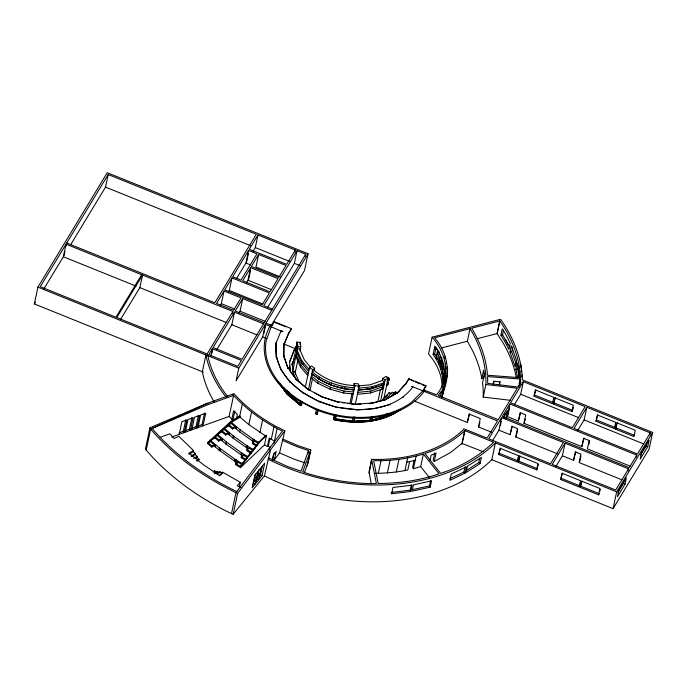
<?xml version="1.0" encoding="UTF-8"?>
<svg xmlns="http://www.w3.org/2000/svg" width="687" height="687" viewBox="0 0 687 687"><rect width="100%" height="100%" fill="white"/><g stroke="black" fill="none" stroke-linecap="round" stroke-linejoin="round"><path stroke-width="1.03" d="M336.055 415.06L335.187 419.482L352.199 421.784L370.327 420.985L386.695 416.786L400.135 409.873C380.701 423.106 355.883 424.291 333.47 419.534L334.397 415.197M336.02 415.566L335.187 419.482L333.564 419.113L352.199 421.784L352.233 421.346L335.222 418.984M444.214 388.919L441.81 397.412M444.695 380.701L444.678 375.909L443.304 384.428M444.609 385.416L444.171 389.555C450.526 372.002 447.237 351.684 434.57 337.806L470.063 328.635A168.847 120.01 12 0 1 485.898 384.488L483.227 397.086L510.415 400.306M203.378 372.156L34.35 303.946L37.922 287.149L107.224 172.703L308.068 253.761L304.496 270.558L271.228 325.492M43.633 289.33L63.35 256.766L66.029 244.168L141.685 274.697L115.948 317.214L40.284 286.677L66.029 244.168M64.054 255.607L64.947 251.408M66.064 246.152L66.733 243.009L108.203 174.524L256.32 234.301L214.859 302.778L66.733 243.009M70.692 244.649L105.523 187.13L108.203 174.524M120.672 319.292L139.847 287.63L142.527 275.032L232.841 311.486L232.404 313.581M149.946 427.803L145.489 448.8L146.194 450.088A233.46 165.936 12 0 0 231.502 513.618L233.176 514.297L264.418 475.876L270.635 449.616L284.83 430.809L274.972 425.837A142.844 101.539 12 0 1 235.048 394.819L234.104 393.668L207.526 403.243L149.946 427.803L150.651 429.092A233.46 165.936 12 0 0 235.967 492.622L237.642 493.292L270.635 449.616L268.96 448.937L235.967 492.622L231.502 513.618M146.194 450.088L150.651 429.092L207.526 403.243L208.513 404.437L233.589 395.437C247.397 410.302 264.143 422.333 282.426 431.101L268.96 448.937M179.187 434.364L181.866 421.766L186.958 419.937L184.288 432.535L183.317 431.333L185.773 419.783M185.301 432.166L187.98 419.568L193.073 417.739L190.402 430.337L189.432 429.135L191.888 417.584M227.723 396.511L225.757 394.123A142.844 101.539 12 0 1 207.706 354.939L205.911 354.947L202.339 371.744A144.682 102.835 12 0 0 214.181 401.843M191.828 429.83L194.498 417.232L199.599 415.403L196.92 428.001L195.95 426.799L198.406 415.249M193.579 450.629L189.14 453.137L188.916 454.184L193.356 451.677L193.579 450.629L178.835 436.297L174.069 438.495L169.887 433.823L160.183 437.31M220.269 305.414L221.343 303.645L224.022 291.048L241.06 297.918L233.546 310.326L216.508 303.448L224.022 291.048M210.815 356.072L212.377 348.721L241.386 360.426L237.788 366.377L208.771 354.672L212.377 348.721M211.733 353.874L212.626 349.674M197.942 427.632L200.613 415.034L205.714 413.205L203.034 425.803L202.064 424.6L197.822 426.12M228.273 292.198L229.312 290.481L231.991 277.883L269.356 292.963L262.082 304.985L224.718 289.905L231.991 277.883M191.621 456.563L195.177 454.554L195.4 453.497L193.356 451.677M204.528 413.05L202.072 424.6L203.034 425.803M195.263 458.409L196.997 457.422L197.221 456.374L195.177 454.554M196.997 457.422L199.041 459.251L198.818 460.299L197.117 461.26M216.989 349.279L231.845 324.753L234.516 312.156L263.533 323.869M236.594 278.458L245.929 263.035L248.608 250.437L256.964 253.812L241.034 280.116L232.687 276.741L248.608 250.437M246.633 261.876L248.419 253.477M209.973 441.183L214.198 444.747L213.975 445.803L211.819 447.108L207.594 443.544L207.817 442.488L209.973 441.183L210.196 440.127L211.227 440.118M238.973 312.98L240.046 311.211L242.717 298.613L271.734 310.318M211.819 447.108L212.043 446.061L214.198 444.747M246.384 282.846L247.981 280.219L250.661 267.621L278.02 278.656L270.051 291.82L242.691 280.777L250.661 267.621M248.677 279.077L250.463 270.678M253.134 251.15L255.298 247.569L257.977 234.971L295.341 250.051L294.895 252.146M240.201 416.305L231.571 421.543L208.238 442.849L210.402 441.535L210.626 440.487L214.937 437.868L215.16 436.812L217.324 435.506L217.547 434.45L221.858 431.831L222.081 430.783L224.245 429.469L224.469 428.422L228.788 425.794L229.003 424.746L231.167 423.432L231.39 422.385L240.021 417.146L239.78 415.944L242.279 404.188M215.16 446.799L215.606 444.695M214.937 437.868L218.741 441.08L218.964 440.024L221.12 438.718L217.324 435.506M258.63 254.456L251.356 266.47L278.716 277.514L285.99 265.5L258.63 254.456L255.95 267.054L280.382 276.913M218.741 441.08L220.896 439.766L221.12 438.718M214.413 471.832L214.636 470.784L217.092 472.304L215.718 473.566M241.42 465.202L240.278 466.293L259.136 441.793L265.981 435.275L266.479 435.575L264.512 444.815L240.553 467.641L235.538 464.618L237.247 462.986L219.007 450.054L219.454 447.958L210.196 440.127M219.308 450.303L219.454 447.958M219.72 450.62L219.754 448.199M220.038 450.861L220.166 448.525M222.081 440.762L222.528 438.667M236.088 380.804L238.767 368.198L308.068 253.761M217.092 472.304L217.315 471.256L219.771 472.785L219.995 471.737L222.451 473.257L219.642 475.825M234.799 411.127L233.237 418.477L231.828 419.156L229.123 416.434L233.589 395.437L232.592 394.235M221.858 431.831L225.662 435.043L225.886 433.995L228.041 432.681L224.245 429.469M225.662 435.043L227.818 433.729L228.041 432.681M247.002 458.212L245.637 460.35L241.146 457.645L242.855 456.013L225.929 444.025L226.375 441.921L217.547 434.45M226.341 444.343L226.375 441.921M231.828 419.156L233.614 410.757L237.393 414.562L236.5 418.769M229.003 434.734L229.449 432.63M222.451 473.257L222.674 472.209L240.321 482.283L239.428 486.482M228.788 425.794L232.584 429.014L232.807 427.958L234.963 426.653L231.167 423.432M232.584 429.014L234.739 427.7L234.963 426.653M248.436 449.023L232.85 437.988L233.297 435.884L224.469 428.422M233.468 438.469L233.915 436.374L233.297 435.884M235.924 428.697L236.371 426.601M254.018 442.033L239.772 431.951L240.218 429.856L231.39 422.385M234.679 461.372L235.126 459.277L220.484 448.766M235.031 461.621L235.126 459.277M235.512 461.93L235.959 459.835L235.478 459.517M235.881 462.162L235.959 459.835M235.538 464.618L235.761 463.57L237.47 461.939L241.987 464.661L242.21 463.613L244.168 461.75M236.44 380.212L262.674 336.896L265.354 324.298L282.795 331.787M263.817 333.65L265.603 325.252M237.247 462.986L237.47 461.939L235.761 463.57L240.776 466.593L240.553 467.641M240.982 454.854L241.429 452.759L226.787 442.248M241.463 455.172L241.91 453.077L241.429 452.759M241.146 457.645L241.369 456.597L243.078 454.966L247.569 457.671M263.516 438.289L265.8 436.116L248.857 424.609L251.536 412.011M242.855 456.013L243.078 454.966M270.257 324.848L271.812 325.93L274.207 321.696L291.46 328.661L288.368 334.037L288.677 333.195L283.688 345.286L288.583 333.616M242.691 463.15L243.189 463.45L242.485 464.962L240.776 466.593L259.626 442.093L266.479 435.575M246.315 447.709L246.762 445.605L233.915 436.374M247.045 448.182L247.492 446.078L246.762 445.605M233.176 514.297L237.642 493.292M249.948 453.729L253.151 450.681L248.66 447.967L246.942 449.599L246.727 450.655L251.219 453.36L247.526 456.872L247.913 456.366M252.618 441.191L253.065 439.087L240.218 429.856M254.465 439.929L252.301 443.656L256.792 446.37M276.054 343.045L281.172 330.645L282.881 331.366M267.75 307.278L294.362 263.327L297.033 250.729L305.698 254.224L305.251 256.328M259.918 432.57L262.589 419.972M276.105 356.802L276.148 342.624C271.983 377.232 307.278 400.281 336.991 407.168C363.303 412.629 395.609 409.856 412.999 386.85L497.491 420.951L487.083 438.143L463.871 428.774L463.184 429.916A127.653 90.736 12 0 1 371.676 459.337L368.996 471.935L371.229 483.648M252.361 484.859L253.52 483.442L255.53 473.987M254.319 481.681L255.212 477.482M255.1 484.232L257.78 471.626L254.886 475.181L252.215 487.779L255.1 484.232L253.52 483.442M265.8 436.116L265.981 435.275M255.83 480.599L256.99 479.174L258.999 469.728M257.788 477.413L258.681 473.214M280.957 370.053L276.191 356.381M258.57 479.964L261.249 467.366L258.449 470.801L255.77 483.408L258.57 479.964L256.99 479.174M259.3 476.331L260.459 474.915L262.46 465.46M264.512 444.815L267.398 446.55L269.184 438.151L274.465 441.028M262.039 475.696L264.718 463.098L261.824 466.653L259.145 479.251L262.039 475.696L260.459 474.915M269.982 438.229L268.419 445.571L267.398 446.55M271.271 439.414L273.95 426.816M274.019 443.132L277.144 428.43M283.688 343.947L294.843 348.455L289.631 362.143M299.875 350.705L300.734 346.669L300.399 342.324L296.612 342.169L296.578 346.282M294.216 358.554L291.941 364.823L293.495 361.053M272.318 460.204L273.435 454.957L276.174 451.333L274.388 459.732L272.713 459.053L274.053 452.75M292.473 365.587L297.428 342.281L297.832 346.918L292.542 371.787L295.444 371.53L295.608 373.711L299.446 382.496M302.289 402.599L301.018 405.545L299.626 404.78L286.719 393.677L287.432 390.319M288.222 392.363L287.81 394.321L301.009 405.236L286.805 393.256L279.652 383.449M290.309 382.565L281.052 369.64M282.718 387.511L287.81 394.321L288.729 392.054M299.566 403.295L288.523 393.883L288.944 391.925M307.793 375.617L300.451 366.815L296.277 357.48L296.492 353.221M310.507 367.313L304.281 359.739L300.451 350.945L300.288 348.773L297.385 349.022L297.179 353.238L301.353 362.573L308.695 371.375M299.953 344.427L300.399 342.324M295.187 372.749L297.875 360.1M274.388 459.732L279.549 452.896L284.83 430.809M295.487 378.786L308.24 389.538M296.415 379.774L287.561 367.09L287.87 368.052M300.451 366.815L300.863 364.874L296.69 355.54M297.583 351.34L301.756 360.675L301.353 362.573L303.688 364.471M299.626 404.78L300.545 400.435M300.562 402.135L300.142 404.093L288.308 394.02M301.009 405.236L301.842 401.32M303.508 393.479L290.395 382.144M305.44 386.669L309.536 367.382L311.58 365.973L314.698 368.369L314.251 370.465L312.233 371.865C323.998 381.697 339.258 387.004 354.492 387.76L353.702 385.544L354.149 383.44L358.382 383.853L359.164 386.051L355.282 404.334M307.055 388.739L322.735 397.232M308.36 390.053L312.679 369.761L314.698 368.369M310.077 390.113L312.508 378.683M353.187 393.9L343.629 393.007L330.129 389.246L317.892 383.286L318.304 381.354L311.34 376.064L313.358 374.664C324.324 383.896 338.571 388.928 352.809 389.744L353.599 391.959L344.041 391.075L330.541 387.305L318.304 381.354M352.173 389.04L354.088 389.658L344.531 388.773L331.031 385.003L318.794 379.044L319.197 377.154M318.253 409.984L317.076 414.235L315.599 413.565L316.432 409.538M307.913 453.721L308.583 450.569L297.102 446.696L282.22 440.298M317.935 410.182L317.076 414.235L315.573 413.6L316.509 412.569M319.661 402.058L303.594 393.058M321.361 396.648L338.914 402.324L322.091 396.888L314.895 392.99M307.183 465.846L310.782 449.925L297.746 445.537L283.044 439.208M310.782 449.925L308.102 462.523L304.384 472.604M330.129 389.246L330.541 387.305M331.435 383.106L331.031 385.003L329.365 383.81M400.135 409.873L400.804 409.521C381.551 423.012 356.725 424.334 334.311 419.774L333.487 419.508L334.646 415.283M337.686 407.726L319.756 401.637M343.629 393.007L344.041 391.075M344.934 386.875L344.531 388.773L340.881 387.107M349.975 403.106L351.959 393.754M351.057 403.947L354.939 385.665L354.149 383.44M354.123 404.377L371.865 403.037L368.988 403.595M355.651 404.445L337.523 401.569L338.193 402.084M352.113 422.204L353.247 416.88M354.896 416.949L353.857 421.852L354.337 418.4M356.355 410.087L374.484 408.567L390.56 404.471M357.412 394.286L370.456 392.99L370.868 391.058L383.75 386.326L382.247 385.209M383.475 400.315L388.215 378.013L385.75 376.519L382.831 378.348L382.384 380.443L384.634 382.127L383.071 383.131L371.761 386.858L371.358 388.748L358.313 390.053M370.362 417.705L370.138 420.324L364.986 420.573M370.138 420.324L370.551 418.366M400.22 409.469L386.695 416.803L370.327 420.985L370.825 417.602M370.233 421.406L371.16 417.069M371.993 418.297L372.414 416.339M372.732 416.82L371.804 420.607M377.996 401.131L380.418 389.701M370.456 392.99L381.766 389.263L382.178 387.331M367.098 388.473L371.358 388.748L382.668 385.021L383.071 383.131M380.555 401.32L385.081 380.023L388.215 378.013M369.168 473.257L371.676 459.337M386.961 381.689L388.602 382.693L388.189 384.626L386.463 386.249M387.03 376.991L389.495 378.494L389.091 380.392L387.365 382.006M386.171 399.439L370.293 403.681L384.66 399.843M388.945 393.814L389.203 392.595L391.994 393.72M386.695 416.786L387.047 413.428M386.609 417.207L387.322 413.849M388.679 413.316L388.052 416.262L387.58 415.841L394.57 411.985M397.275 392.62L395.411 391.865L395.111 393.299L392.32 392.165L385.51 399.576M375.179 473.3L378.331 473.317L381.01 460.719C395.343 460.359 409.667 458.306 423.364 454.013L439.079 473.85C419.551 480.557 398.761 483.382 378.151 483.476L373.642 460.668L381.01 460.719M397.867 392.672L406.18 383.269L396.82 393.479L397.258 393.016M402.728 397.67L403.475 396.923M378.331 473.317L387.382 472.888L390.061 460.29M264.418 475.876L264.392 475.868A173.948 123.643 12 0 0 491.832 459.723L613.087 508.655L649.078 449.221L652.65 432.424L522.378 379.851C521.854 357.953 513.129 336.982 500.591 319.283L432.114 337.188A76.102 54.093 12 0 1 436.623 394.819L423.621 390.001L426.017 385.785L408.774 378.829L413.334 381.105M411.212 386.523L412.999 386.85M387.382 472.888L396.279 471.978L398.949 459.38M391.659 493.755L392.998 487.461L412.054 485.185L410.714 491.48L391.659 493.755L391.126 492.45L410.182 490.174L411.298 484.919M432.114 337.188L428.542 353.985A76.102 54.093 12 0 1 442.033 387.511M396.279 471.978L404.961 470.578L407.64 457.98M415.24 460.29L409.615 461.544L407.829 469.942L404.961 470.578M433.119 354.415L434.905 346.016L437.645 350.207L435.859 358.605L433.119 354.415L434.691 353.925L436.03 347.622M414.167 460.092L412.604 467.443L413.454 468.689L416.133 456.091M438.04 350.808L440.273 355.11L438.486 363.509L436.254 359.207L438.04 350.808L439.345 352.13M439.242 352.534L437.902 358.837L439.259 361.456M438.804 364.136L440.59 355.737L442.299 360.117L440.513 368.515L438.804 364.136L440.522 363.878L441.861 357.583M440.839 360.048L440.169 363.2L441.561 366.549M440.762 369.151L442.548 360.752L443.716 365.175L441.93 373.573L440.762 369.151L442.522 369.022L443.639 363.767M429.203 477.362L420.684 466.61L423.364 454.013M443.141 364.127L442.522 369.022M444.755 358.52L445.202 356.416M442.102 374.217L443.888 365.819L444.515 370.241L442.729 378.64L442.102 374.217L443.896 374.2M444.601 370.886L444.669 375.274L442.883 383.672L442.814 379.284L444.79 370.001M446.129 363.706L446.576 361.602M440.169 396.536C442.6 386.687 449.049 377.558 447.306 366.789L446.859 368.893M442.892 384.308L444.678 375.909M441.518 397.223L443.75 386.721M446.971 373.986L447.34 369.366M442.917 394.544L446.524 376.081L446.121 377.962M430.019 460.427L431.135 455.18L436.039 453.051L434.253 461.449L433.179 460.281L434.742 452.931M430.251 487.135L431.599 480.814L413.419 484.867L412.071 491.188L430.251 487.135L429.512 485.864L430.663 480.445M484.747 373.316L483.631 378.563L481.802 378.339A168.89 120.045 12 0 0 472.381 350.31L467.383 341.233L470.063 328.635M434.253 461.449L450.354 452.647L461.99 443.424L464.67 430.826M462.007 444.266L464.91 430.612L493.678 442.23C478.581 456.383 460.324 467.134 440.573 473.343L424.935 453.514C439.62 448.697 453.549 441.183 464.91 430.612M414.235 401.028L467.315 422.453L469.101 414.055L480.256 418.555L478.47 426.953L491.935 432.381M469.642 413.84L467.315 422.453M481.836 378.528L483.614 370.13L484.301 374.552L482.514 382.951A168.89 120.045 12 0 1 483.227 397.086M449.753 478.719L463.94 472.003L465.056 466.756M465.065 473.145L466.404 466.851L451.265 474.013L449.925 480.316L465.065 473.145L463.94 472.003M516.281 377.403A169.904 120.766 12 0 0 503.176 343.045L497.096 333.564L499.775 320.958L471.686 328.214A170.72 121.35 12 0 1 487.495 375.257L520.463 377.721L520.308 374.741A169.904 120.766 12 0 0 499.81 321.009L499.775 320.958M497.13 333.616L499.81 321.009M479.457 424.643L479.904 422.548M500.943 335.144L502.283 328.833A169.904 120.766 12 0 1 510.235 343.234L508.895 349.554A169.904 120.766 12 0 0 500.943 335.144L502.549 334.706L509.788 347.656M502.455 335.247L503.511 330.189M493.129 384.213L493.798 381.062M493.429 384.48L494.099 381.337L500.127 381.783L499.458 384.935M466.559 470.38L478.762 462.591L479.655 458.392M480.05 463.648L481.389 457.344L467.443 466.25L466.104 472.544L480.05 463.648L478.762 462.591M499.166 384.66L499.835 381.508M509.96 351.993L511.3 345.673L516.547 360.486L515.198 366.806L509.96 351.993L511.678 351.753L512.639 347.244M491.84 459.723L495.413 442.926L616.66 491.858L613.087 508.655M492.502 440.805L498.934 430.191L501.613 417.593L563.426 442.531L550.57 463.759L488.758 438.813L501.613 417.593M500.291 425.897L501.184 421.698M504.043 418.306L504.936 414.106M517.62 378.236A169.904 120.766 12 0 0 515.877 369.28L517.217 362.968A169.904 120.766 12 0 1 519.638 377.876M505.941 417.928L507.504 410.577L503.399 417.361M498.771 454.545L500.11 448.242L518.522 455.67L517.182 461.973L498.771 454.545L500.583 448.147M506.216 418.168L507.195 416.537L509.874 403.939L636.797 455.163L636.351 457.259M507.891 415.395L509.453 408.044M519.398 378.262L517.646 369.202L518.419 365.596M520.308 366.892L520.755 364.806L521.579 369.855L521.132 371.95M518.307 376.382L518.754 374.286M519.123 384.016L520.016 379.817M518.745 387.442L520.531 379.044L487.564 376.579L487.718 383.389L518.015 387.064L520.72 382.59L520.531 379.044M521.665 376.914L522.111 374.819M520.274 384.686L520.72 382.59M498.934 430.191L510.089 434.691L511.875 426.292L517.457 428.542L515.671 436.941L557.81 453.944M512.347 426.198L510.089 434.691M514.288 404.832L520.686 394.269L523.357 381.671L585.144 406.601L572.348 427.726L510.57 402.797L523.357 381.671M507.195 416.537L518.35 421.045L520.136 412.647L525.718 414.896L523.932 423.295L581.812 446.653L584.07 438.16M520.609 412.552L518.35 421.045M516.581 434.751L517.697 429.495M524.851 421.097L525.297 419.001M518.101 459.775L518.994 455.575M518.299 462.42L519.638 456.125L538.05 463.553L536.71 469.848L518.299 462.42L520.111 456.031M534.039 396.236L535.371 389.941L553.782 397.369L552.442 403.664L534.039 396.236L535.843 389.847M536.71 469.848L538.299 464.506M553.559 404.119L554.898 397.816L573.31 405.244L571.97 411.547L553.559 404.119L555.371 397.721M555.963 466.413L562.395 455.799L565.075 443.201L628.536 468.809L628.09 470.913M572.889 409.358L573.336 407.254M560.678 479.517L562.018 473.223L580.429 480.651L579.089 486.954L560.678 479.517L562.481 473.128M562.395 455.799L573.551 460.299L575.337 451.9L580.919 454.15L579.132 462.549L621.881 479.801M575.809 451.806L573.551 460.299M577.75 430.44L584.148 419.877L586.818 407.279L650.28 432.887L649.833 434.991M581.812 446.653L583.598 438.254L589.18 440.504L587.394 448.903L630.142 466.155M579.819 461.406L580.936 456.159M580.223 483.708L579.776 485.803L561.365 478.375M588.759 444.609L589.652 440.41M580.206 487.401L581.537 481.106L599.949 488.534L598.609 494.829L580.206 487.401L582.009 481.012M596.007 421.243L597.346 414.948L615.758 422.376L614.418 428.679L596.007 421.243L597.81 414.854M599.751 491.583L600.198 489.488M615.552 425.433L615.999 423.329M615.535 429.126L616.874 422.823L635.277 430.26L633.938 436.554L615.535 429.126L617.338 422.728M617.922 492.467L623.367 483.468L623.813 481.364M625.041 484.146L626.381 477.843L618.755 490.441L617.415 496.744L625.041 484.146L623.367 483.468M640.662 454.914L646.106 445.915L646.553 443.819M647.781 446.593L649.121 440.298L641.495 452.888L640.155 459.182L647.781 446.593L646.106 445.915M443.295 384.231L444.12 380.856M308.583 450.569L301.009 471.213L287.93 466.671L268.849 458.014M310.309 451.144L302.727 471.814L308.008 473.652A172.128 122.346 12 0 0 371.057 483.639L376.373 483.511L371.847 460.659M294.843 348.455L289.562 361.654L290.515 371.512M333.47 419.534L333.994 418.331M34.35 303.946L35.458 302.117M142.527 275.032L116.781 317.549L207.105 354.003L232.841 311.486M257.977 234.971L249.312 249.278L286.677 264.358L295.341 250.051M234.516 312.156L213.073 347.579L242.082 359.284L305.698 254.224M242.717 298.613L235.22 310.996L264.229 322.71M297.033 250.729L263.774 305.663L272.438 309.159M270.695 325.028L270 326.17A85.222 60.576 12 0 0 296.2 399.147L314.543 409.057A85.222 60.576 12 0 0 424.162 391.358L424.918 390.096M274.207 321.696L271.202 326.66L266.101 340.975A83.883 59.623 12 0 0 315.032 408.233L315.067 408.25A83.908 59.64 12 0 0 411.35 402.384L422.943 390.86L426.017 385.785M288.463 333.616L291.46 328.661M408.774 378.829L405.631 384.273L408.207 380.023M478.47 426.953L479.234 425.691M509.874 403.939L502.3 416.442L629.223 467.667L636.797 455.163M515.671 436.941L516.358 435.798M523.932 423.295L524.628 422.153M552.442 403.664L553.138 402.522L534.726 395.094M571.97 411.547L572.666 410.405L554.254 402.977M565.075 443.201L552.219 464.429L615.681 490.037L628.536 468.809M586.818 407.279L574.031 428.405L637.493 454.021L650.28 432.887M598.609 494.829L599.304 493.687L580.893 486.259M616.66 491.858L652.65 432.424M441.286 391.289L438.297 395.497L498.255 419.688L517.32 388.207L485.907 384.488M235.967 492.622L236.835 491.548A231.562 164.597 12 0 1 152.188 428.542L150.651 429.092L208.513 404.437M240.321 482.283L237.23 485.735L240.948 487.581M391.908 395.703L395.411 391.865M382.65 399.671L389.203 392.595M385.304 397.747L387.485 395.386M252.361 450.586L255.427 447.675M387.769 380.117L389.495 378.494M386.875 384.316L388.602 382.693M213.288 472.012L214.636 470.784M239.78 415.944L231.141 421.191L207.817 442.488L212.043 446.061M214.507 473.824L217.315 471.256M217.186 474.305L219.995 471.737M222.674 472.209L219.17 475.421L203.481 464.764L189.14 453.137M380.692 385.278L384.239 384.016M381.766 389.263L383.337 388.258M382.384 380.443L370.233 384.806L358.957 385.862M288.523 393.883L289.098 393.531M190.96 456.013L195.4 453.497M193.665 458.384L197.221 456.374M196.482 460.694L199.041 459.251M397.953 392.277L384.849 399.963L397.438 392.912M387.374 415.652L394.364 411.805M382.668 385.021L384.402 384.145M179.075 432.862L183.317 431.333M185.189 430.663L189.432 429.135M191.707 428.319L195.95 426.799M171.776 437.026L229.123 416.434M379.069 385.879L369.34 389.005L358.064 390.061M286.805 393.256L287.329 393.093L283.791 388.181M413.402 468.706L420.684 466.61M372.431 419.791L386.283 416.159M371.581 420.255L386.42 416.365M434.983 349.606L437.044 349.073M441.166 348.008L467.383 341.233M477.036 338.743L497.096 333.564M436.254 359.207L437.902 358.837L437.473 358.176M406.747 462.179L409.615 461.544M412.346 489.685L429.512 485.864M371.761 386.858L358.717 388.155L358.193 386.687M357.824 392.354L370.868 391.058M297.832 346.918L300.734 346.669M355.883 404.282L360.924 404.025M360.864 420.77L353.642 421.114L353.479 420.521M353.711 421.337L370.199 420.547M515.877 369.28L517.646 369.202M352.199 421.784L370.327 420.985M442.814 379.284L444.583 379.387M354.939 385.665L359.164 386.051M353.702 385.544C339.464 384.729 325.217 379.696 314.251 370.465M337.781 407.305L356.441 409.675M342.358 402.651L344.445 402.934M347.579 403.355L349.666 403.638M351.753 403.913L354.878 404.342M335.23 418.761L352.242 421.131M317.025 412.844L317.6 413.033M315.573 413.6L317.128 414.115M304.951 462.84L294.422 459.294L279.549 452.896M461.99 443.424L483.27 451.788M105.523 187.13L250.661 245.697M255.298 247.569L289.716 261.455M294.362 263.327L300.133 265.663M245.929 263.035L250.575 264.916M596.694 420.101L615.105 427.529M616.222 427.984L634.633 435.412M247.981 280.219L271.434 289.682M520.686 394.269L578.566 417.627M584.148 419.877L643.633 443.888M229.312 290.481L262.743 303.98M274.122 322.117L285.792 326.832M221.343 303.645L234.593 308.995M240.046 311.211L265.182 321.361M415.24 381.878L420.101 383.835M422.041 384.617L424.961 385.802M266.049 323.148L271.897 325.509M262.674 336.896L266.625 338.493M63.35 256.766L136.06 286.11M139.847 287.63L226.195 322.478M231.845 324.753L256.981 334.904M499.466 453.394L517.878 460.822M518.994 461.278L537.406 468.706M37.922 287.149L238.767 368.198M307.57 389.014L310.404 390.551M301.335 404.342L301.859 404.626M267.913 446.061L270.515 447.477M259.136 441.793L259.626 442.093M253.065 439.087L258.956 442.634M254.242 440.977L258.733 443.69M252.524 442.608L257.015 445.313M247.492 446.078L253.374 449.624M246.942 449.599L251.442 452.312M241.91 453.077L247.792 456.623M241.369 456.597L245.86 459.302M236.328 460.067L242.709 463.914M382.831 378.348L385.081 380.023M309.536 367.382L312.679 369.761M311.829 373.754L318.794 379.044M310.928 377.996L317.892 383.286M296.81 379.902L306.144 387.777M299.755 404.849L287.106 394.192L277.926 381.594M240.021 417.146L248.857 424.609M234.739 427.7L239.772 431.951M229.003 424.746L232.807 427.958M227.818 433.729L232.85 437.988M222.081 430.783L225.886 433.995M220.896 439.766L225.929 444.025M215.16 436.812L218.964 440.024M213.975 445.803L219.007 450.054M232.532 418.821L233.795 420.092M301.756 360.675L309.098 369.477M300.863 364.874L308.205 373.685M226.178 397.034L224.194 394.63A144.682 102.835 12 0 1 205.911 354.947M298.398 354.767L297.179 353.238L296.982 350.92M289.751 370.637L296.114 379.361M284.049 388.095L287.595 393.016M278.922 382.711L286.719 393.677M434.691 353.925L436.357 356.476M505.357 339.301L508.174 344.385M296.415 380.014L293.074 372.552L292.267 363.268M511.686 351.761L516.298 364.213M410.182 490.174L410.714 491.48M296.612 342.169L296.982 344.385M296.088 348.584L295.719 346.368L295.676 350.516M289.545 366.042L289.828 368.996M296.08 355.162L296.277 357.48M295.058 371.014L295.298 374.2M289.785 381.586L289.811 382.032M495.404 442.917A173.948 123.643 12 0 1 267.982 459.079M283.929 344.127L283.74 356.871L283.929 344.127M283.628 355.265L288.068 368.636L283.628 355.265"/></g></svg>
